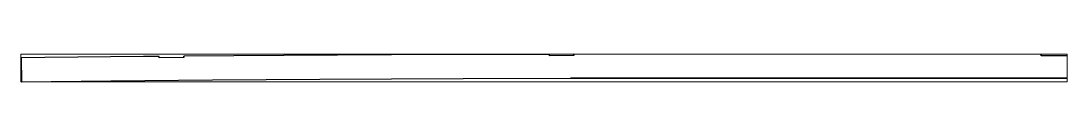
# Paper-space layout 'Layout1' of a CAD drawing. Header units: millimetres. Extents: x 0 to 257, y 94 to 101.
# The model-space entities are those that its viewports show. They can reach past a viewport. Long polylines and large blocks are cut down to what shows.
import ezdxf

# ---------------------------------------------------------------- set-up
doc = ezdxf.new("R2010")
doc.units = ezdxf.units.MM
doc.header["$LTSCALE"] = 10
doc.linetypes.add('HIDDEN', pattern=[5, 3, -2])
doc.layers.add('MEMBERS', color=5, linetype='Continuous')

msp = doc.modelspace()

# ---------------------------------------------------------------- linework, layer by layer
at = {"layer": 'MEMBERS', "color": 1, "linetype": 'Continuous'}
for p, q in [((1.6, 120.4), (-1.3, 120.4)), ((1222.5, 122.5), (1222.4, 132.3)), ((4152.5, 136.3), (4152.5, 146.3)), ((7664, 146), (7664, 136)), ((7858.1, -34), (4128.3, -33.7))]:
    msp.add_line(p, q, dxfattribs=at)
at = {"layer": 'MEMBERS', "color": 1, "linetype": 'HIDDEN', "ltscale": 0.1}
msp.add_line((3.6, -59.5), (1.6, 120.4), dxfattribs=at)
at = {"layer": 'MEMBERS', "color": 1, "linetype": 'Continuous'}
for points in [[(-1.3, 120.4), (0.1, -8.9), (0.7, -59.6), (3.6, -59.5)], [(7858.1, -34), (7858.1, 136), (7664, 136), (7664, 146), (4152.5, 146.3), (4152.5, 136.3), (3968.5, 135.9), (3968.5, 146), (3320.4, 144.5), (2782, 142.5), (1974.3, 138.1), (1222.4, 132.3), (1222.5, 122.5), (1038.5, 120.9), (1038.5, 130.9), (919.3, 129.8), (177.2, 122.4), (1.6, 120.4), (3.6, -59.5), (673.7, -52.5), (1437.3, -45.8), (2244.6, -40.3), (2782.8, -37.5), (3321, -35.5), (4128.3, -33.7), (7858.1, -34)]]:
    msp.add_lwpolyline(points, dxfattribs=at)

psp = doc.layouts.get("Layout1")

# ---------------------------------------------------------------- viewports
at = {"layer": '0'}
psp.add_viewport(center=(128.5, 97.5), size=(257, 6.73211), view_center_point=(3928.38, 43.37), view_height=205.8772, dxfattribs=at)

doc.saveas('drawing.dxf')
